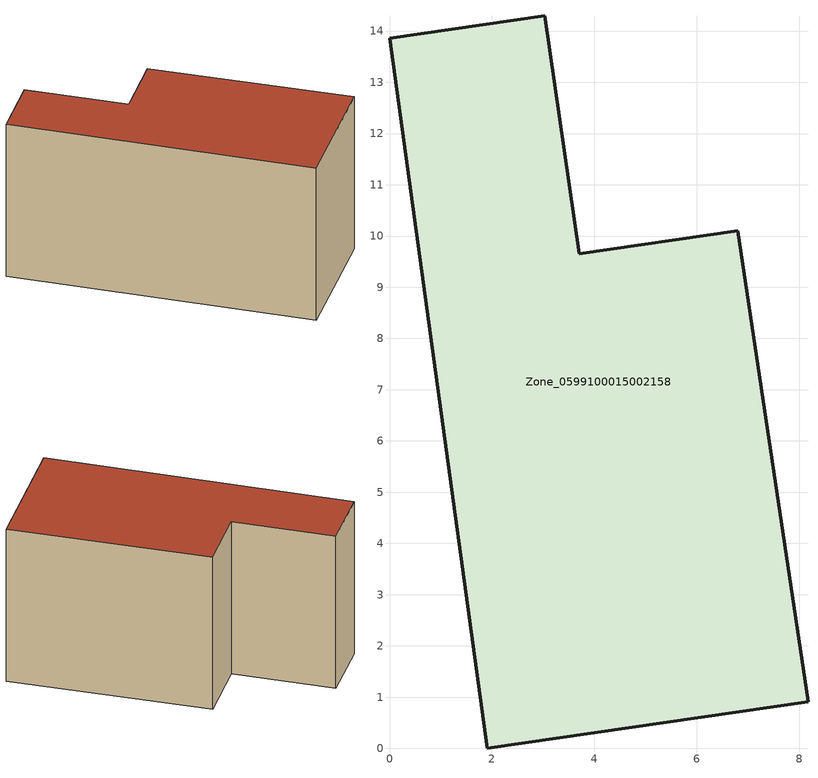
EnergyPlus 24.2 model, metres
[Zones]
Zone_0599100015002158
 floor ground (C_G): 1.91,0 0,13.86 3.02,14.3 3.71,9.65 6.79,10.1 8.17,0.91 z0.92
 wall outside (C_F): 3.71,9.65 3.02,14.3 0,13.86 1.91,0 8.17,0.91 6.79,10.1 3.71,9.65 z0.92:8.59
 roof outside (C_R): 8.17,0.91 6.79,10.1 3.71,9.65 3.02,14.3 0,13.86 1.91,0 z8.59
[BUILDING]
Pand.0599100015002158: North Axis=0; Terrain=City; Loads Convergence Tolerance Value=0.04; Temperature Convergence Tolerance Value=0.4; Solar Distribution=FullExterior; Maximum Number of Warmup Days=25; Minimum Number of Warmup Days=1
[Site:Location]
Rotterdam.The.Hague.AP_ZH_NLD Design_Conditions: Latitude=51.96; Longitude=4.45; Time Zone=1; Elevation=-4.5
[SITE:GROUNDTEMPERATURE:BUILDINGSURFACE]
18, 18, 18, 18, 18, 18, 18, 18, 18, 18, 18, 18
[MATERIAL] Thermal Absorptance=0.9; Solar Absorptance=0.7; Visible Absorptance=0.7
Name | Roughness | Thickness | Conductivity | Density | Specific Heat
G.TI.1975-1991 | MediumSmooth | 0.15 | 0.288461 | 540 | 1210
F.TI.1975-1991 | Rough | 0.3 | 0.230769 | 1920 | 840
R.TI.1975-1991 | MediumRough | 0.2 | 0.153846 | 1500 | 1000
[CONSTRUCTION]
C_G: G.TI.1975-1991
C_F: F.TI.1975-1991
C_R: R.TI.1975-1991
[ZONE]
Zone_0599100015002158: Type=1; Multiplier=1; Ceiling Height=Autocalculate; Volume=Autocalculate; Floor Area=autocalculate; Part of Total Floor Area=Yes
[ZONEINFILTRATION:DESIGNFLOWRATE]
Infil_Zone_0599100015002158: Zone or ZoneList or Space or SpaceList=Zone_0599100015002158; Schedule=AlwaysOn; Design Flow Rate Calculation Method=Flow/Area; Flow Rate per Floor Area=0.003; Constant Term Coefficient=1; Temperature Term Coefficient=0; Velocity Term Coefficient=0; Velocity Squared Term Coefficient=0
[HVACTEMPLATE:ZONE:IDEALLOADSAIRSYSTEM]
Zone_0599100015002158: Maximum Heating Supply Air Temperature=50; Minimum Cooling Supply Air Temperature=13; Maximum Heating Supply Air Humidity Ratio=0.0156; Minimum Cooling Supply Air Humidity Ratio=0.0077; Heating Limit=NoLimit; Cooling Limit=NoLimit; Dehumidification Control Type=ConstantSensibleHeatRatio; Cooling Sensible Heat Ratio=0.7; Dehumidification Setpoint=60; Humidification Control Type=None; Humidification Setpoint=30; Outdoor Air Method=None; Outdoor Air Flow Rate per Person=0.00944; Outdoor Air Flow Rate per Zone Floor Area=0; Outdoor Air Flow Rate per Zone=0; Demand Controlled Ventilation Type=None; Outdoor Air Economizer Type=NoEconomizer; Heat Recovery Type=None; Sensible Heat Recovery Effectiveness=0.7; Latent Heat Recovery Effectiveness=0.65
[ZONECONTROL:THERMOSTAT]
ThermostatControl_Zone_0599100015002158: Zone or ZoneList=Zone_0599100015002158; Control Type Schedule=DualSetpointControlType; Control 1=Thermostat_Zone_0599100015002158; Temperature Difference Between Cutout And Setpoint=0
[THERMOSTATSETPOINT:DUALSETPOINT]
Thermostat_Zone_0599100015002158: Heating Setpoint Temperature Schedule=HeatingSetpoint_Zone_0599100015002158; Cooling Setpoint Temperature Schedule=CoolingSetpoint_Zone_0599100015002158
[SCHEDULE:COMPACT]
HeatingSetpoint_Zone_0599100015002158: Through: 12/31, For: AllDays, Until: 24:00, 21
CoolingSetpoint_Zone_0599100015002158: Through: 12/31, For: AllDays, Until: 24:00, 24
DualSetpointControlType: Through: 12/31, For: AllDays, Until: 24:00, 4
AlwaysOn: Through: 12/31, For: AllDays, Until: 24:00, 1
